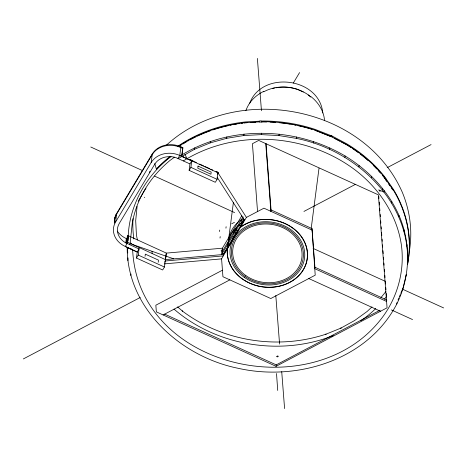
<?xml version="1.0" encoding="UTF-8"?>
<svg xmlns="http://www.w3.org/2000/svg" width="467" height="467" viewBox="0 0 467 467"><rect width="100%" height="100%" fill="white"/><g stroke="black" fill="none" stroke-linecap="round" stroke-linejoin="round"><path stroke-width="0.7" d="M132.64 244.609L130.883 243.301L130.258 241.947L132.231 223.5A137.952 116.085 7.4 0 1 169.965 160.461L174.489 157.181M137.094 206.437L135.693 220.669L136.422 235.018L137.421 240.003M126.615 241.754L165.353 259.599L223.384 254.492L227.616 247.417L223.384 254.492L223.197 255.922L221.586 258.876L222.934 276.721L270.778 298.541L315.219 275.18L311.997 228.567L271.053 209.893L266.05 143.62M227.592 248.584L227.336 251.188A40.139 33.782 7.4 0 0 275.74 286.785A40.139 33.782 7.4 0 0 303.585 240.266A40.139 33.782 7.4 0 0 242.461 225.911L240.161 227.581M137.245 252.075L127.199 247.492C126.884 308.815 181.301 356.94 238.351 368.335C297.199 381.586 367.792 359.929 396.752 304.058C410.435 276.627 411.24 243.47 398.987 215.38C387.896 190.425 368.27 170.029 345.06 155.949C296.06 126.977 231.054 124.958 181.984 154.84M409.431 250.668C412.694 230.78 409.903 210.243 402.064 191.721L401.743 191.044C362.766 104.742 234.738 82.04 166.03 145.517M216.028 171.535L217.99 172.428L217.097 179.328L215.316 182.299L189.123 170.35L189.958 163.899L175.901 157.63A17.396 14.635 7.4 0 0 154.746 164.215L119.213 223.576A17.396 14.635 7.4 0 0 125.103 242.49L139.032 248.981L137.257 251.952L125.29 246.494A21.406 18.015 7.4 0 1 115.629 221.936L116.744 213.337L152.283 153.906M125.757 242.91L126.318 238.614A21.406 18.015 7.4 0 1 117.281 231.095M126.429 243.19L127.45 235.304M126.615 243.727L127.544 236.559M128.092 235.642L127.071 243.529L125.29 246.494L128.845 247.977M127.509 242.21L128.343 235.759L166.252 253.044L164.437 267.025L162.662 269.99L136.463 258.047L137.316 251.503M128.04 241.042L128.221 239.478L126.318 238.614M127.87 260.662L127.987 257.842M129.89 244.813L130.077 243.383M130.824 275.46L131.011 274.024M136.463 258.047L138.238 255.075L139.219 247.551M149.656 172.714L149.843 171.284M115.629 221.936L151.156 162.574L152.277 153.976A21.406 18.015 7.4 0 1 180.892 146.871L179.772 155.476L177.997 158.441M145.05 256.284L145.33 254.136L158.488 260.137L158.208 262.285M128.191 238.941L128.139 237.866C128.898 207.179 144.595 178.201 168.056 158.809L168.149 158.091L170.519 156.311M164.635 262.174L165.347 260.983L166.375 253.102L222.397 248.199L241.818 215.748M181.675 156.346L182.801 147.671M189.123 170.35L190.898 167.384L191.791 160.485L193.11 161.033M178.248 158.558L194.57 149.23L194.751 147.8M194.57 149.23L210.173 142.902L210.354 141.466M210.173 142.902L226.676 138.308L226.863 136.878M219.519 231.539L219.712 230.085M220.015 238.059L220.202 236.606M222.239 253.85L222.397 248.199L221.562 254.643L240.371 223.214M225.935 228.165L226.121 226.711M228.83 237.615L233.418 202.269M227.616 247.417L227.201 251.182A40.273 33.893 7.4 0 0 275.763 286.896A40.273 33.893 7.4 0 0 303.702 240.219A40.273 33.893 7.4 0 0 242.379 225.824L240.324 227.318L240.505 225.882L244.375 219.42M226.676 138.308L243.821 135.535L244.007 134.099M233.202 236.664L233.015 238.094L227.686 246.944M232.192 240.073L235.537 233.885L235.724 232.449M236.004 230.301L236.284 228.147L236.004 228.491M236.384 230.19L236.751 227.359L233.29 233.15M243.821 135.535L261.345 134.619L261.526 133.183M261.345 134.619L278.957 135.576L279.143 134.14M271.053 209.893L270.866 211.323L265.752 143.614M407.814 259.535L407.627 260.965C408.777 198.971 354.074 149.825 296.387 138.384L296.574 136.954M222.438 270.2L155.844 305.208L156.357 311.868L276.044 366.315L276.231 364.879L380.05 310.164M313.363 143.013L313.544 141.577M311.156 228.725L319.019 168.173M329.609 149.382L329.795 147.946M314.916 267.229L314.729 268.659L386.571 301.425L386.758 299.989L314.916 267.229L311.997 228.567M344.874 157.385L345.06 155.949M358.919 166.906L359.105 165.47M371.522 177.787L371.703 176.357M382.479 189.865L382.666 188.429M384.189 190.612L384.002 192.048L378.696 189.859L379.858 191.307L380.325 191.126M385.66 179.27L384.154 176.958A140.625 118.338 7.4 0 0 346.549 144.484L332.049 136.971A1.086 0.537 34.9 0 1 331.348 136.738L315.038 130.112A140.625 118.338 7.4 0 0 263.02 121.712L261.228 121.834A1.214 0.642 -7.1 0 1 259.273 121.934L245.502 122.634A140.625 118.338 7.4 0 0 178.826 146.241M391.62 202.941L391.807 201.505M398.8 216.811L398.987 215.38M403.914 231.258L404.101 229.828M396.752 304.058L396.938 302.622M406.868 246.056L407.055 244.62M402.531 290.2L406.36 274.327L406.173 275.758M385.724 178.225A1.01 0.333 64.5 0 1 386.343 179.194L385.923 180.151L387.131 181.873M314.863 130.275L330.297 136.323L330.817 135.541L331.447 135.576A1.086 0.537 34.9 0 1 332.13 136.025L346.642 143.766A140.625 118.338 7.4 0 1 384.248 176.246L385.719 178.236M266.599 121.963A139.954 117.777 7.4 0 0 263.09 121.922L261.578 121.998L261.327 121.064A1.214 0.642 -7.1 0 0 259.372 121.169L259.273 121.934M249.518 103.762C261.31 70.038 319.702 77.394 322.755 112.956M245.87 110.667C248.794 102.051 255.671 95.21 263.797 91.345M233.763 232.362L233.926 231.971M232.554 238.812L236.016 233.021M398.042 299.983L398.865 298.004M399.413 296.685L400.237 294.706M400.791 293.381L402.717 288.764M330.257 136.58L330.764 135.576M330.455 136.527L330.969 135.506M330.683 136.533L331.202 135.518M330.928 136.603L331.447 135.576M226.635 249.261L224.481 252.659M138.174 201.23L145.99 188.172M189.958 163.899L191.733 160.934L179.772 155.476A21.406 18.015 7.4 0 0 151.156 162.574M217.342 174.121L218.112 172.837L181.797 156.276L182.918 147.671L180.898 146.801M293.294 83.068L299.575 72.578M222.607 250.995L243.073 216.805M242.315 219.975L243.546 217.908M235.537 233.885L238.497 228.941M239.974 226.472L240.715 225.234L240.622 225.946L239.11 225.327M223.214 255.023L224.259 253.283M227.937 245.531L227.715 247.79L244.457 219.537M311.81 229.998L263.96 208.177L246.413 217.4L223.197 255.922L165.347 260.983M243.867 219.28L241.071 223.459L241.62 219.233L236.366 223.763M380.961 297.625L385.865 291.548M276.826 356.385L277.375 356.082M168.149 158.091L156.655 168.949L156.562 169.667L154.77 163.543M371.96 306.912L367.22 311.39L354.634 320.52L340.723 328.196L341.196 328.003L325.709 334.284L326.1 334.127C278.104 350.145 222.619 341.453 182.183 310.905L182.568 311.185L177.606 306.901M168.056 158.809L171.01 156.667M183.385 160.899L183.432 160.864C235.549 128.407 306.825 133.352 355.434 170.198C379.508 188.715 397.575 215.877 401.562 246.337C404.445 270.3 398.036 294.887 384.312 314.688C318.214 408.532 138.255 370.448 132.651 249.979M242.858 222.164L239.11 224.884A40.273 33.893 7.4 0 0 228.094 243.289L227.873 245.508L228.643 239.057L229.688 234.924A40.273 33.893 7.4 0 1 235.934 224.236M385.211 178.371L384.884 178.68L383.652 176.905A139.954 117.777 7.4 0 0 382.333 175.277M263.709 91.83L264.159 91.514M330.297 136.323L330.718 136.259M385.363 178.283L385.678 178.213M264.544 91.369C272.897 87.055 282.757 86.033 291.933 87.854M234.446 222.345L231.614 223.833M276.044 366.315L387.061 307.806L378.381 194.85L258.695 140.404L252.425 143.708L257.545 211.551M23.35 358.93L140.252 297.479M303.941 211.428L355.568 184.29M387.19 167.665L431.07 144.595M163.117 314.945L229.84 279.873M272.413 88.397L274.602 87.989M275.95 87.814C287.538 85.648 300.053 88.602 309.458 95.729M164.296 263.89L221.586 258.876M259.343 121.192L245.589 121.916A140.625 118.338 7.4 0 0 177.746 146.317M261.345 121.093L263.114 121A140.625 118.338 7.4 0 1 315.132 129.394L330.817 135.541M247.078 122.757L245.66 122.833A139.954 117.777 7.4 0 0 244.223 122.996M250.633 122.576L255.607 122.313M386.005 180.145L385.678 179.141M292.336 87.924L297.123 89.197L303.299 92.011M278.957 135.576L296.387 138.384M385.012 178.698L385.742 179.421A1.01 0.333 64.5 0 0 386.145 179.918L393.296 190.04A140.625 118.338 7.4 0 1 407.598 264.246M132.64 244.55L173.701 258.835M261.251 121.805L261.578 121.998M179.772 155.476L183.508 157.035M189.147 159.381L191.131 160.204M129.487 248.24L132.681 249.571M164.623 314.11L276.231 364.879M182.702 148.459L180.799 147.59A21.406 18.015 7.4 0 0 152.184 154.694L116.651 214.049A21.406 18.015 7.4 0 0 114.479 223.138M189.935 159.51L191.248 160.105M216.198 171.488L218.171 172.387L218.054 172.936L246.413 217.4M189.818 159.58L191.137 160.181M191.791 160.485L193.105 161.08M194.412 161.675L196.379 162.574M199.654 164.069L203.583 165.861M204.89 166.456L209.479 168.546M210.786 169.142L212.754 170.041M190.898 167.384L217.097 179.328M90.761 147L142.657 170.665M154.53 176.082L234.597 212.596M313.094 248.397L385.269 281.315M402.501 289.172L443.65 307.94M144.285 197.226L144.747 197.436M391.369 309.913L412.542 319.568M308.804 278.554L380.512 311.256M138.238 255.075L164.437 267.025M334.103 138.22L339.848 141.232M341.12 141.904L346.228 144.583A139.954 117.777 7.4 0 1 351.032 147.578M308.226 94.988L310.759 96.996M310.66 96.383C318.225 102.209 323.987 111.023 324.536 120.725M309.749 95.98L310.707 96.809M386.355 179.264L393.389 189.322A140.625 118.338 7.4 0 1 407.557 264.229M388.737 184.173L389.939 185.895M391.148 187.617L392.753 189.917M217.05 177.116L244.556 220.243M184.914 154.559L187.249 158.762M332.253 137.1L332.294 136.236M257.381 58.422L261.45 110.737M275.804 295.547L279.581 344.091M281.718 371.627L284.59 408.578M152.003 251.328L152.166 253.447M378.79 196.315L378.959 198.493M379.239 202.118L379.461 205.013M379.735 208.638L379.904 210.815M380.185 214.441L380.348 216.618M380.687 220.967L380.85 223.138M381.13 226.764L381.3 228.941M381.574 232.566L381.796 235.467M382.076 239.092L382.245 241.264M382.52 244.889L382.689 247.066M382.969 250.691L383.191 253.593M383.471 257.218L383.635 259.389M383.915 263.014L384.084 265.192M384.417 269.541L384.58 271.718M384.861 275.343L385.03 277.515M385.304 281.14L385.532 284.041M385.806 287.666L385.976 289.844M386.256 293.469L386.419 295.64M221.218 250.09L221.311 251.334M276.517 373.524L277.719 390.447M127.491 248.14L127.742 252.991M386.717 296.306A137.952 116.085 7.4 0 1 384.458 299.137M375.737 308.576A137.952 116.085 7.4 0 1 360.868 320.811M333.333 335.569A137.952 116.085 7.4 0 1 173.998 309.101M133.877 238.952A137.952 116.085 7.4 0 1 133.007 218.597M179.883 145.938A139.954 117.777 7.4 0 1 181.062 145.161M182.848 144.023A139.954 117.777 7.4 0 1 186.491 141.822M187.728 141.11A139.954 117.777 7.4 0 1 188.972 140.409M190.227 139.721A139.954 117.777 7.4 0 1 195.988 136.778M197.29 136.16A139.954 117.777 7.4 0 1 210.78 130.643M212.829 129.937A139.954 117.777 7.4 0 1 228.591 125.594M229.992 125.296A139.954 117.777 7.4 0 1 231.393 125.01M232.805 124.736A139.954 117.777 7.4 0 1 237.061 123.989M238.491 123.761A139.954 117.777 7.4 0 1 239.915 123.551M241.351 123.352A139.954 117.777 7.4 0 1 242.787 123.165M270.107 122.08A139.954 117.777 7.4 0 1 275.723 122.418M279.225 122.728A139.954 117.777 7.4 0 1 290.381 124.216M291.764 124.455A139.954 117.777 7.4 0 1 293.153 124.707M294.531 124.969A139.954 117.777 7.4 0 1 295.909 125.238M297.969 125.67A139.954 117.777 7.4 0 1 312.096 129.388M352.211 148.354A139.954 117.777 7.4 0 1 358.533 152.797M360.203 154.057A139.954 117.777 7.4 0 1 368.025 160.496M373.256 165.382A139.954 117.777 7.4 0 1 376.735 168.937M378.177 170.496A139.954 117.777 7.4 0 1 380.517 173.134M156.661 168.879A140.625 118.338 7.4 0 1 168.161 158.021M276.791 356.514A0.747 0.391 -7.1 0 0 277.41 356.846A0.747 0.391 -7.1 0 0 278.233 356.508L278.239 356.263A0.747 0.391 -7.1 0 0 277.538 356.052M114.573 222.42A21.406 18.015 7.4 0 1 116.744 213.337M114.578 222.35A21.406 18.015 7.4 0 1 116.756 213.261M198.037 166.083L197.757 168.231L210.915 174.232L211.195 172.084L198.037 166.083M245.017 276.423A36.128 30.402 7.4 0 0 303.03 259.115A36.128 30.402 7.4 0 0 254.066 224.539A36.128 30.402 7.4 0 0 245.017 276.423M245.84 275.571A34.786 29.275 7.4 0 0 301.705 258.899A34.786 29.275 7.4 0 0 254.562 225.608A34.786 29.275 7.4 0 0 245.84 275.571M244.188 277.281A37.465 31.528 7.4 0 0 304.35 259.325A37.465 31.528 7.4 0 0 253.575 223.471A37.465 31.528 7.4 0 0 244.188 277.281"/></g></svg>
